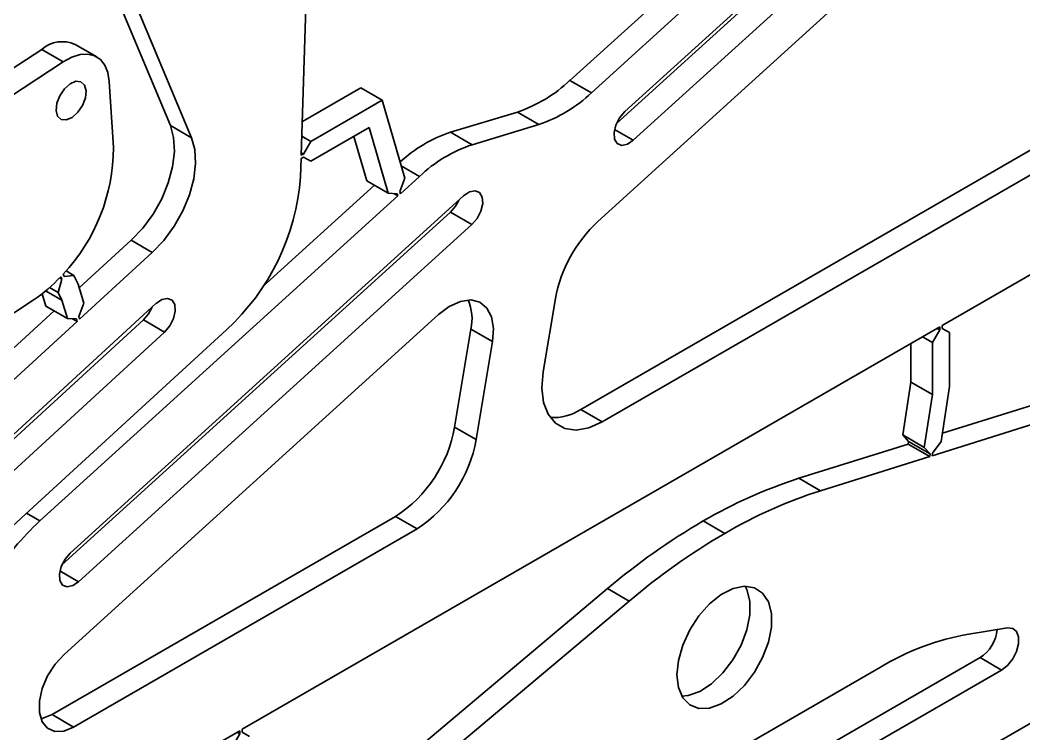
# Model space of a CAD drawing. Header units: millimetres. Extents: x 0 to 415, y 0 to 292.
# Drawn here: x 360.01 to 376.47, y 109.73 to 121.44 of the extents above; entities that cross this region are included whole.
import ezdxf

# ---------------------------------------------------------------- set-up
doc = ezdxf.new("R2010")
doc.units = ezdxf.units.MM

# ---------------------------------------------------------------- blocks, each defined once
blk = doc.blocks.new('SE97')
at = {"color": 7, "linetype": 'Continuous', "lineweight": 35}
for p, q in [((362.336, 116.856), (362.24, 116.791)), ((362.428, 116.876), (362.336, 116.856)), ((362.502, 116.848), (362.428, 116.876)), ((362.547, 116.775), (362.502, 116.848)), ((362.556, 116.669), (362.547, 116.775)), ((362.465, 116.424), (362.527, 116.546)), ((362.527, 116.546), (362.556, 116.669)), ((362.379, 116.323), (362.465, 116.424))]:
    blk.add_line(p, q, dxfattribs=at)
blk = doc.blocks.new('SE96')
blk.add_blockref('SE97', (0, 0))
blk = doc.blocks.new('SE143')
at = {"color": 7, "linetype": 'Continuous', "lineweight": 35}
for p, q in [((371.506, 112.019), (371.701, 112.117)), ((371.701, 112.117), (371.886, 112.155)), ((371.886, 112.155), (372.051, 112.129)), ((372.051, 112.129), (372.184, 112.042)), ((371.315, 111.866), (371.506, 112.019)), ((372.184, 112.042), (372.278, 111.899)), ((372.278, 111.899), (372.327, 111.709)), ((371.138, 111.669), (371.315, 111.866)), ((370.988, 111.438), (371.138, 111.669)), ((372.327, 111.709), (372.327, 111.484)), ((370.874, 111.19), (370.988, 111.438)), ((372.327, 111.484), (372.278, 111.238)), ((370.802, 110.939), (370.874, 111.19)), ((372.278, 111.238), (372.184, 110.986)), ((370.777, 110.702), (370.802, 110.939)), ((372.184, 110.986), (372.051, 110.745)), ((370.802, 110.492), (370.777, 110.702)), ((372.051, 110.745), (371.886, 110.529)), ((370.874, 110.325), (370.802, 110.492)), ((371.886, 110.529), (371.701, 110.353)), ((370.988, 110.209), (370.874, 110.325)), ((371.701, 110.353), (371.506, 110.226)), ((371.138, 110.152), (370.988, 110.209)), ((371.315, 110.158), (371.138, 110.152)), ((371.506, 110.226), (371.315, 110.158))]:
    blk.add_line(p, q, dxfattribs=at)
blk = doc.blocks.new('SE142')
blk.add_blockref('SE143', (0, 0))
blk = doc.blocks.new('SE145')
at = {"color": 7, "linetype": 'Continuous', "lineweight": 35}
for p, q in [((376.198, 111.471), (376.283, 111.463)), ((376.283, 111.463), (376.346, 111.412)), ((376.346, 111.412), (376.38, 111.325)), ((376.38, 111.325), (376.38, 111.212)), ((376.346, 111.086), (376.283, 110.962)), ((376.38, 111.212), (376.346, 111.086)), ((376.283, 110.962), (376.198, 110.857)), ((376.198, 110.857), (376.101, 110.781))]:
    blk.add_line(p, q, dxfattribs=at)
blk = doc.blocks.new('SE144')
blk.add_blockref('SE145', (0, 0))
blk = doc.blocks.new('SE211')
at = {"color": 7, "linetype": 'Continuous', "lineweight": 35}
for p, q in [((369.84, 119.839), (369.778, 119.718)), ((369.926, 119.939), (369.84, 119.839)), ((369.778, 119.718), (369.749, 119.594)), ((369.749, 119.594), (369.757, 119.488)), ((369.757, 119.488), (369.801, 119.414)), ((369.966, 119.404), (370.063, 119.469)), ((369.801, 119.414), (369.874, 119.385)), ((369.874, 119.385), (369.966, 119.404))]:
    blk.add_line(p, q, dxfattribs=at)
blk = doc.blocks.new('SE210')
blk.add_blockref('SE211', (0, 0))
blk = doc.blocks.new('SE215')
at = {"color": 7, "linetype": 'Continuous', "lineweight": 35}
for p, q in [((360.748, 112.6), (360.685, 112.479)), ((360.834, 112.7), (360.748, 112.6)), ((360.685, 112.479), (360.656, 112.355)), ((360.656, 112.355), (360.664, 112.249)), ((360.664, 112.249), (360.708, 112.175)), ((360.874, 112.165), (360.97, 112.23)), ((360.708, 112.175), (360.782, 112.146)), ((360.782, 112.146), (360.874, 112.165))]:
    blk.add_line(p, q, dxfattribs=at)
blk = doc.blocks.new('SE214')
blk.add_blockref('SE215', (0, 0))
blk = doc.blocks.new('SE217')
at = {"color": 7, "linetype": 'Continuous', "lineweight": 35}
for p, q in [((367.379, 118.622), (367.282, 118.557)), ((367.47, 118.641), (367.379, 118.622)), ((367.544, 118.612), (367.47, 118.641)), ((367.588, 118.538), (367.544, 118.612)), ((367.596, 118.431), (367.588, 118.538)), ((367.567, 118.308), (367.596, 118.431)), ((367.419, 118.087), (367.505, 118.187)), ((367.505, 118.187), (367.567, 118.308))]:
    blk.add_line(p, q, dxfattribs=at)
blk = doc.blocks.new('SE216')
blk.add_blockref('SE217', (0, 0))
blk = doc.blocks.new('SE243')
at = {"color": 7, "linetype": 'Continuous', "lineweight": 35}
for p, q in [((367.229, 116.827), (367.398, 116.85)), ((367.398, 116.85), (367.546, 116.813)), ((366.869, 116.61), (367.048, 116.745)), ((367.048, 116.745), (367.229, 116.827)), ((367.546, 116.813), (367.662, 116.718)), ((367.662, 116.718), (367.738, 116.572)), ((367.738, 116.572), (367.77, 116.384)), ((367.77, 116.384), (367.755, 116.167))]:
    blk.add_line(p, q, dxfattribs=at)
blk = doc.blocks.new('SE242')
blk.add_blockref('SE243', (0, 0))
blk = doc.blocks.new('SE245')
at = {"color": 7, "linetype": 'Continuous', "lineweight": 35}
for p, q in [((360.586, 110.876), (360.733, 111.037)), ((360.463, 110.684), (360.586, 110.876)), ((360.375, 110.477), (360.463, 110.684)), ((360.329, 110.272), (360.375, 110.477)), ((360.329, 110.085), (360.329, 110.272)), ((360.374, 109.932), (360.329, 110.085)), ((360.461, 109.825), (360.374, 109.932)), ((360.582, 109.774), (360.461, 109.825)), ((360.729, 109.781), (360.582, 109.774)), ((360.889, 109.846), (360.729, 109.781))]:
    blk.add_line(p, q, dxfattribs=at)
blk = doc.blocks.new('SE244')
blk.add_blockref('SE245', (0, 0))
blk = doc.blocks.new('SE257')
at = {"color": 7, "linetype": 'Continuous', "lineweight": 35}
for p, q in [((368.566, 115.407), (368.587, 115.672)), ((368.593, 115.17), (368.566, 115.407)), ((368.668, 114.975), (368.593, 115.17)), ((368.786, 114.829), (368.668, 114.975)), ((368.943, 114.741), (368.786, 114.829)), ((369.129, 114.715), (368.943, 114.741)), ((369.337, 114.751), (369.129, 114.715)), ((369.556, 114.849), (369.337, 114.751))]:
    blk.add_line(p, q, dxfattribs=at)
blk = doc.blocks.new('SE256')
blk.add_blockref('SE257', (0, 0))
blk = doc.blocks.new('SE357')
at = {"color": 7, "linetype": 'Continuous', "lineweight": 35}
for p, q in [((360.737, 120.312), (360.661, 120.2)), ((360.831, 120.395), (360.737, 120.312)), ((360.926, 120.436), (360.831, 120.395)), ((361.01, 120.429), (360.926, 120.436)), ((361.069, 120.375), (361.01, 120.429)), ((361.095, 120.282), (361.069, 120.375)), ((360.661, 120.2), (360.613, 120.075)), ((361.034, 120.04), (361.082, 120.164)), ((361.082, 120.164), (361.095, 120.282)), ((360.613, 120.075), (360.601, 119.958)), ((360.958, 119.928), (361.034, 120.04)), ((360.601, 119.958), (360.626, 119.865)), ((360.626, 119.865), (360.685, 119.81)), ((360.685, 119.81), (360.769, 119.803)), ((360.769, 119.803), (360.865, 119.844)), ((360.865, 119.844), (360.958, 119.928))]:
    blk.add_line(p, q, dxfattribs=at)
blk = doc.blocks.new('SE356')
blk.add_blockref('SE357', (0, 0))
blk = doc.blocks.new('SE369')
at = {"color": 7, "linetype": 'Continuous', "lineweight": 35}
for p, q in [((362.876, 119.315), (362.822, 119.511)), ((362.888, 119.086), (362.876, 119.315)), ((362.858, 118.835), (362.888, 119.086)), ((362.788, 118.573), (362.858, 118.835)), ((362.679, 118.31), (362.788, 118.573)), ((362.537, 118.058), (362.679, 118.31)), ((362.368, 117.828), (362.537, 118.058)), ((362.179, 117.629), (362.368, 117.828))]:
    blk.add_line(p, q, dxfattribs=at)
blk = doc.blocks.new('SE368')
blk.add_blockref('SE369', (0, 0))
blk = doc.blocks.new('SE377')
at = {"color": 7, "linetype": 'Continuous', "lineweight": 35}
for p, q in [((360.859, 120.832), (360.72, 120.756)), ((360.994, 120.874), (360.859, 120.832)), ((361.12, 120.881), (360.994, 120.874)), ((361.233, 120.854), (361.12, 120.881)), ((361.328, 120.792), (361.233, 120.854)), ((361.402, 120.699), (361.328, 120.792)), ((361.451, 120.578), (361.402, 120.699)), ((361.474, 120.433), (361.451, 120.578))]:
    blk.add_line(p, q, dxfattribs=at)
blk = doc.blocks.new('SE376')
blk.add_blockref('SE377', (0, 0))
blk = doc.blocks.new('SE477')
at = {"color": 7, "linetype": 'Continuous', "lineweight": 35}
for p, q in [((362.529, 119.515), (362.475, 119.711)), ((362.542, 119.286), (362.529, 119.515)), ((362.512, 119.035), (362.542, 119.286)), ((362.441, 118.773), (362.512, 119.035)), ((362.333, 118.51), (362.441, 118.773)), ((362.191, 118.258), (362.333, 118.51)), ((362.022, 118.028), (362.191, 118.258)), ((361.832, 117.829), (362.022, 118.028))]:
    blk.add_line(p, q, dxfattribs=at)
blk = doc.blocks.new('SE476')
blk.add_blockref('SE477', (0, 0))
blk = doc.blocks.new('SE489')
at = {"color": 7, "linetype": 'Continuous', "lineweight": 35}
for p, q in [((362.118, 116.624), (362.175, 116.731)), ((362.033, 116.523), (362.118, 116.624))]:
    blk.add_line(p, q, dxfattribs=at)
blk = doc.blocks.new('SE488')
blk.add_blockref('SE489', (0, 0))
blk = doc.blocks.new('SE493')
at = {"color": 7, "linetype": 'Continuous', "lineweight": 35}
for p, q in [((360.353, 109.98), (360.376, 109.985)), ((360.376, 109.985), (360.535, 110.05))]:
    blk.add_line(p, q, dxfattribs=at)
blk = doc.blocks.new('SE492')
blk.add_blockref('SE493', (0, 0))
blk = doc.blocks.new('SE503')
at = {"color": 7, "linetype": 'Continuous', "lineweight": 35}
for p, q in [((367.151, 118.391), (367.202, 118.484)), ((367.065, 118.291), (367.151, 118.391))]:
    blk.add_line(p, q, dxfattribs=at)
blk = doc.blocks.new('SE502')
blk.add_blockref('SE503', (0, 0))
blk = doc.blocks.new('SE537')
at = {"color": 7, "linetype": 'Continuous', "lineweight": 35}
for p, q in [((371.899, 112.155), (371.925, 112.103)), ((371.925, 112.103), (371.973, 111.913)), ((371.973, 111.913), (371.973, 111.688)), ((371.973, 111.688), (371.925, 111.442)), ((371.925, 111.442), (371.831, 111.19)), ((371.831, 111.19), (371.697, 110.949)), ((371.697, 110.949), (371.533, 110.733)), ((371.533, 110.733), (371.347, 110.557)), ((371.153, 110.43), (370.961, 110.362)), ((371.347, 110.557), (371.153, 110.43)), ((370.961, 110.362), (370.858, 110.351))]:
    blk.add_line(p, q, dxfattribs=at)
blk = doc.blocks.new('SE536')
blk.add_blockref('SE537', (0, 0))

msp = doc.modelspace()

# ---------------------------------------------------------------- linework, layer by layer
at = {"color": 7, "linetype": 'Continuous', "lineweight": 35}
for p, q in [((362.4752, 119.7112), (359.249, 127.4179)), ((362.8217, 119.5112), (359.5954, 127.2179)), ((374.7609, 124.3304), (369.9263, 119.9393)), ((369.7894, 119.7457), (374.5437, 124.0637)), ((370.0626, 119.4686), (374.8973, 123.8596)), ((375.2417, 123.3655), (369.483, 118.1352)), ((369.024, 120.452), (371.8873, 123.0526)), ((369.3775, 120.2479), (372.2701, 122.8751)), ((364.7213, 122.4292), (364.6217, 119.2222)), ((358.2645, 119.5791), (360.3666, 120.9603)), ((360.7202, 120.7562), (360.3666, 120.9603)), ((361.2689, 120.8358), (360.9153, 121.0399)), ((358.618, 119.375), (360.7202, 120.7562)), ((361.5416, 119.3479), (361.4744, 120.4333)), ((364.639, 119.779), (365.5953, 120.3311)), ((365.5953, 120.3311), (365.9488, 120.127)), ((369.024, 120.452), (369.3775, 120.2479)), ((365.9488, 120.127), (364.778, 119.4511)), ((366.3186, 118.8483), (365.9488, 120.127)), ((367.0665, 119.601), (368.1633, 119.9326)), ((368.5169, 119.7285), (368.1633, 119.9326)), ((375.1283, 116.4334), (380.9954, 119.8204)), ((362.4752, 119.7112), (362.8217, 119.5112)), ((365.7356, 119.6773), (364.778, 119.1245)), ((366.0467, 118.6015), (365.7356, 119.6773)), ((367.42, 119.3969), (368.5169, 119.7285)), ((369.7565, 119.6453), (370.0626, 119.4686)), ((364.6314, 119.5357), (364.778, 119.4511)), ((365.4832, 119.5315), (365.6931, 118.8056)), ((367.0665, 119.601), (367.42, 119.3969)), ((364.778, 119.4511), (364.658, 119.2432)), ((369.202, 115.0535), (376.6931, 119.378)), ((364.6201, 119.1723), (364.6107, 118.871)), ((364.6201, 119.1723), (364.6578, 119.1941)), ((364.6217, 119.2222), (364.658, 119.2432)), ((364.658, 119.2432), (364.6229, 119.2634)), ((364.6576, 119.194), (364.6578, 119.1939)), ((364.778, 119.1245), (364.6576, 119.194)), ((364.6578, 119.1939), (364.6578, 119.1941)), ((364.6578, 119.1939), (364.778, 119.1245)), ((369.5555, 114.8494), (377.0467, 119.1739)), ((366.5594, 118.8775), (366.2602, 119.0502)), ((366.2361, 118.6291), (366.3186, 118.8483)), ((366.2464, 118.5933), (366.5594, 118.8775)), ((363.9917, 117.0706), (365.8208, 118.7319)), ((365.6931, 118.8056), (366.0467, 118.6015)), ((360.3371, 113.2261), (366.2057, 118.5562)), ((367.2823, 118.5572), (360.8336, 112.7002)), ((366.0467, 118.6015), (366.1953, 118.592)), ((366.1372, 118.5957), (366.2057, 118.5562)), ((366.1953, 118.592), (366.2057, 118.5562)), ((366.2361, 118.6291), (366.2361, 118.629)), ((366.2361, 118.629), (366.2464, 118.5933)), ((360.6968, 112.5066), (367.0651, 118.2906)), ((367.0651, 118.2906), (367.4187, 118.0865)), ((360.97, 112.2295), (367.4187, 118.0865)), ((360.982, 117.0486), (361.8325, 117.8289)), ((361.8325, 117.8289), (362.179, 117.6289)), ((360.9882, 116.5364), (362.179, 117.6289)), ((360.6971, 117.1908), (360.6352, 116.9723)), ((360.6601, 117.2122), (360.6971, 117.1908)), ((360.6976, 117.1914), (360.6607, 117.2128)), ((360.6976, 117.1914), (360.6783, 117.2313)), ((360.6971, 117.1908), (360.6976, 117.1914)), ((360.7367, 117.233), (360.7172, 117.2734)), ((360.8943, 117.2528), (360.7367, 117.233)), ((360.765, 117.3274), (360.8943, 117.2528)), ((360.9636, 117.1099), (360.8943, 117.2528)), ((360.6352, 116.9723), (360.495, 117.0532)), ((361.0576, 116.7958), (360.9636, 117.1099)), ((355.3797, 113.6622), (360.2282, 116.848)), ((360.3727, 116.9516), (360.4327, 116.751)), ((360.4306, 116.9981), (360.6973, 116.8441)), ((360.6973, 116.8441), (360.6352, 116.9723)), ((360.7863, 116.5469), (360.6973, 116.8441)), ((368.7875, 116.8729), (368.5873, 115.6717)), ((355.7082, 112.2101), (360.5707, 116.6713)), ((362.2395, 116.7908), (356.1349, 111.19)), ((360.4327, 116.751), (360.7863, 116.5469)), ((360.9762, 116.5765), (361.0576, 116.7958)), ((355.9931, 110.9819), (362.0329, 116.5232)), ((366.8687, 116.6101), (360.7331, 111.0375)), ((360.7863, 116.5469), (360.9355, 116.5391)), ((360.8724, 116.5424), (360.9475, 116.4991)), ((360.9475, 116.4991), (360.9355, 116.5391)), ((360.9882, 116.5364), (360.9762, 116.5765)), ((362.3794, 116.3232), (362.0329, 116.5232)), ((355.7142, 111.6977), (360.9475, 116.4991)), ((358.2788, 111.6671), (363.3944, 116.3605)), ((363.6546, 109.8098), (375.0859, 116.4089)), ((367.1338, 114.7646), (367.4015, 116.3709)), ((367.7551, 116.1668), (367.4015, 116.3709)), ((375.0859, 116.3591), (374.9657, 116.1509)), ((375.0427, 116.384), (375.0859, 116.3591)), ((375.0859, 116.3591), (375.0859, 116.4089)), ((375.1283, 116.3836), (375.1283, 116.4334)), ((375.2485, 116.3141), (375.1283, 116.3836)), ((356.2748, 110.7225), (362.3794, 116.3232)), ((374.9657, 116.1509), (374.8023, 116.2452)), ((380.3021, 116.2845), (375.1319, 114.6637)), ((375.2485, 115.4295), (375.2485, 116.3141)), ((367.4873, 114.5605), (367.7551, 116.1668)), ((374.6121, 116.1354), (374.6121, 115.5015)), ((380.6557, 116.0804), (374.9642, 114.2962)), ((374.9657, 115.2974), (374.9657, 116.1509)), ((374.6121, 115.5015), (374.4805, 114.6372)), ((374.6121, 115.5015), (374.9657, 115.2974)), ((375.1117, 114.5315), (375.2485, 115.4295)), ((374.834, 114.4331), (374.9657, 115.2974)), ((369.202, 115.0535), (369.5555, 114.8494)), ((367.1338, 114.7646), (367.4873, 114.5605)), ((374.4805, 114.6372), (374.834, 114.4331)), ((374.5757, 114.5296), (374.4805, 114.6372)), ((374.9709, 114.3403), (375.1117, 114.5315)), ((374.5693, 114.4874), (372.7764, 113.9253)), ((374.5693, 114.4874), (374.5757, 114.5296)), ((374.9228, 114.2833), (374.5693, 114.4874)), ((374.9293, 114.3255), (374.5757, 114.5296)), ((374.834, 114.4331), (374.9293, 114.3255)), ((374.9228, 114.2833), (373.13, 113.7212)), ((374.9228, 114.2833), (374.9293, 114.3255)), ((374.9642, 114.2962), (374.9709, 114.3403)), ((374.9709, 114.3403), (374.9709, 114.3403)), ((373.13, 113.7212), (372.7764, 113.9253)), ((360.1167, 113.3534), (360.3371, 113.2261)), ((360.5354, 110.0504), (366.1655, 113.3006)), ((366.5191, 113.0965), (366.1655, 113.3006)), ((371.2087, 113.2254), (371.5623, 113.0213)), ((360.8889, 109.8463), (366.5191, 113.0965)), ((360.6639, 112.4062), (360.97, 112.2295)), ((364.0159, 107.3856), (369.6425, 112.1165)), ((369.9961, 111.9124), (369.6425, 112.1165)), ((364.0016, 106.8722), (369.9961, 111.9124)), ((363.4363, 102.3267), (379.6882, 111.7087)), ((375.5666, 111.3714), (376.1979, 111.4705)), ((375.7476, 110.9852), (366.7353, 105.7825)), ((376.1012, 110.7811), (375.7476, 110.9852)), ((376.1012, 110.7811), (367.0092, 105.5324)), ((368.9948, 107.873), (374.1155, 110.8292)), ((360.5354, 110.0504), (360.8889, 109.8463)), ((358.9943, 107.1194), (363.6122, 109.7853)), ((363.5698, 109.7608), (363.6122, 109.7363)), ((363.6122, 109.7363), (363.6122, 109.7853)), ((363.6546, 109.7608), (363.6546, 109.8098)), ((363.7749, 109.6914), (363.6546, 109.7608)), ((363.6122, 109.7363), (363.492, 109.5281))]:
    msp.add_line(p, q, dxfattribs=at)
for centre, radius, start, end in [((360.7028, 120.5738), 0.5123, 65.48952, 131.01574), ((367.4235, 122.1313), 2.3198, 288.59741, 313.62346), ((367.777, 121.9272), 2.3198, 288.59741, 313.62346), ((367.7967, 117.4234), 2.2968, 108.53859, 132.60904), ((358.5052, 119.3535), 3.0364, 316.75874, 359.89458), ((368.1599, 117.1982), 2.3198, 108.59741, 133.62346), ((360.8258, 119.155), 3.7956, 312.58854, 355.70939), ((371.0373, 116.4561), 2.2881, 132.78904, 169.50393), ((358.815, 118.9633), 2.544, 303.74704, 317.0913), ((366.6581, 116.5395), 0.7623, 347.22349, 24.02142), ((368.7524, 115.7431), 0.8232, 266.45804, 303.10679), ((364.9737, 115.141), 2.1926, 302.92666, 350.11483), ((365.3273, 114.9369), 2.1926, 302.92666, 350.11483), ((375.1872, 106.4201), 7.8829, 107.80804, 120.31132), ((375.5408, 106.216), 7.8829, 107.80804, 120.31132), ((363.5259, 109.7585), 4.711, 132.60133, 147.16494), ((376.7741, 103.7037), 11.0288, 120.30603, 130.28811), ((377.1276, 103.4996), 11.0288, 120.30603, 130.28811), ((375.4192, 111.5026), 0.6128, 302.40314, 354.51275), ((376.3088, 107.1724), 4.2641, 100.02397, 120.95463)]:
    msp.add_arc(centre, radius, start, end, dxfattribs=at)

# ---------------------------------------------------------------- block references
for name in ['SE376', 'SE356', 'SE210', 'SE476', 'SE368', 'SE502', 'SE216', 'SE96', 'SE242', 'SE488', 'SE256', 'SE214', 'SE142', 'SE536', 'SE144', 'SE244', 'SE492']:
    msp.add_blockref(name, (0, 0))

doc.saveas('drawing.dxf')
